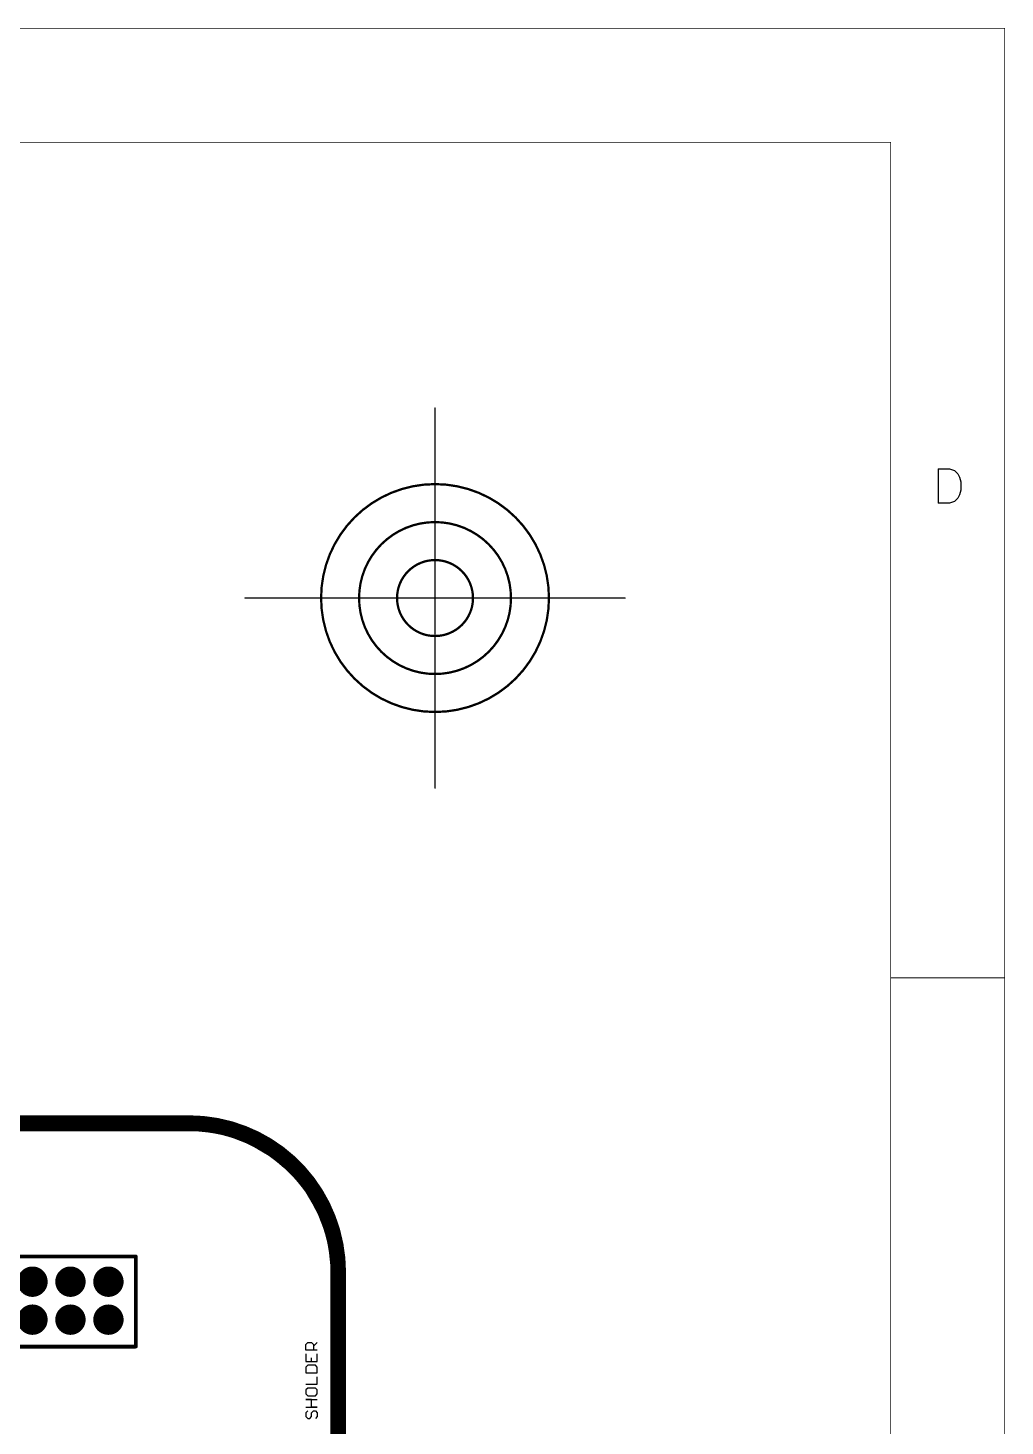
# Model space of a CAD drawing. Header units: millimetres. Extents: x 1.5 to 17.5, y 1 to 11.2.
# Drawn here: x 14.928 to 17.501, y 7.32 to 11.001 of the extents above; entities that cross this region are included whole.
import ezdxf

# ---------------------------------------------------------------- set-up
doc = ezdxf.new("R2010")
doc.units = ezdxf.units.MM
doc.header["$MEASUREMENT"] = 0
for name, color, linetype in [('BottomLayer', 5, 'Continuous'), ('BottomSolder', 6, 'Continuous'), ('DrillDrawing', 1, 'Continuous'), ('InternalPlane1', 76, 'Continuous'), ('InternalPlane2', 16, 'Continuous'), ('Mechanical10', 56, 'Continuous'), ('Mechanical16', 56, 'Continuous'), ('Mechanical2', 216, 'Continuous'), ('Mechanical8', 56, 'Continuous'), ('MultiLayer', 9, 'Continuous'), ('PadHoleLayer', 156, 'Continuous'), ('TopLayer', 1, 'Continuous'), ('TopOverlay', 2, 'Continuous'), ('TopSolder', 216, 'Continuous')]:
    doc.layers.add(name, color=color, linetype=linetype)

# ---------------------------------------------------------------- blocks, each defined once
blk = doc.blocks.new('PMOD_5')
at = {"layer": 'BottomLayer', "const_width": 0.0295}
for points in [[(-0.0148, 0.1, 1), (0.0148, 0.1, 1)], [(0.0852, 0.1, 1), (0.1148, 0.1, 1)], [(0.1852, 0.1, 1), (0.2148, 0.1, 1)], [(0.2852, 0.1, 1), (0.3148, 0.1, 1)], [(0.3852, 0.1, 1), (0.4148, 0.1, 1)], [(0.4852, 0.1, 1), (0.5148, 0.1, 1)], [(-0.0148, 0, 1), (0.0148, 0, 1)], [(0.0852, 0, 1), (0.1148, 0, 1)], [(0.1852, 0, 1), (0.2148, 0, 1)], [(0.2852, 0, 1), (0.3148, 0, 1)], [(0.3852, 0, 1), (0.4148, 0, 1)], [(0.4852, 0, 1), (0.5148, 0, 1)]]:
    blk.add_lwpolyline(points, format="xyb", close=True, dxfattribs=at)
at = {"layer": 'BottomSolder', "const_width": 0.0335}
for points in [[(-0.0168, 0.1, 1), (0.0168, 0.1, 1)], [(0.0832, 0.1, 1), (0.1168, 0.1, 1)], [(0.1832, 0.1, 1), (0.2168, 0.1, 1)], [(0.2832, 0.1, 1), (0.3168, 0.1, 1)], [(0.3832, 0.1, 1), (0.4168, 0.1, 1)], [(0.4832, 0.1, 1), (0.5168, 0.1, 1)], [(-0.0168, 0, 1), (0.0168, 0, 1)], [(0.0832, 0, 1), (0.1168, 0, 1)], [(0.1832, 0, 1), (0.2168, 0, 1)], [(0.2832, 0, 1), (0.3168, 0, 1)], [(0.3832, 0, 1), (0.4168, 0, 1)], [(0.4832, 0, 1), (0.5168, 0, 1)]]:
    blk.add_lwpolyline(points, format="xyb", close=True, dxfattribs=at)
at = {"layer": 'InternalPlane1', "const_width": 0.04}
for points in [[(-0.02, 0.1, 1), (0.02, 0.1, 1)], [(0.08, 0.1, 1), (0.12, 0.1, 1)], [(0.18, 0.1, 1), (0.22, 0.1, 1)], [(0.28, 0.1, 1), (0.32, 0.1, 1)], [(0.38, 0.1, 1), (0.42, 0.1, 1)], [(0.48, 0.1, 1), (0.52, 0.1, 1)], [(-0.02, 0, 1), (0.02, 0, 1)], [(0.08, 0, 1), (0.12, 0, 1)], [(0.18, 0, 1), (0.22, 0, 1)], [(0.28, 0, 1), (0.32, 0, 1)], [(0.38, 0, 1), (0.42, 0, 1)], [(0.48, 0, 1), (0.52, 0, 1)]]:
    blk.add_lwpolyline(points, format="xyb", close=True, dxfattribs=at)
at = {"layer": 'InternalPlane2', "const_width": 0.04}
for points in [[(-0.02, 0.1, 1), (0.02, 0.1, 1)], [(0.08, 0.1, 1), (0.12, 0.1, 1)], [(0.18, 0.1, 1), (0.22, 0.1, 1)], [(0.28, 0.1, 1), (0.32, 0.1, 1)], [(0.38, 0.1, 1), (0.42, 0.1, 1)], [(0.48, 0.1, 1), (0.52, 0.1, 1)], [(-0.02, 0, 1), (0.02, 0, 1)], [(0.08, 0, 1), (0.12, 0, 1)], [(0.18, 0, 1), (0.22, 0, 1)], [(0.28, 0, 1), (0.32, 0, 1)], [(0.38, 0, 1), (0.42, 0, 1)], [(0.48, 0, 1), (0.52, 0, 1)]]:
    blk.add_lwpolyline(points, format="xyb", close=True, dxfattribs=at)
at = {"layer": 'MultiLayer', "const_width": 0.0295}
for points in [[(-0.0148, 0.1, 1), (0.0148, 0.1, 1)], [(0.0852, 0.1, 1), (0.1148, 0.1, 1)], [(0.1852, 0.1, 1), (0.2148, 0.1, 1)], [(0.2852, 0.1, 1), (0.3148, 0.1, 1)], [(0.3852, 0.1, 1), (0.4148, 0.1, 1)], [(0.4852, 0.1, 1), (0.5148, 0.1, 1)], [(-0.0148, 0, 1), (0.0148, 0, 1)], [(0.0852, 0, 1), (0.1148, 0, 1)], [(0.1852, 0, 1), (0.2148, 0, 1)], [(0.2852, 0, 1), (0.3148, 0, 1)], [(0.3852, 0, 1), (0.4148, 0, 1)], [(0.4852, 0, 1), (0.5148, 0, 1)]]:
    blk.add_lwpolyline(points, format="xyb", close=True, dxfattribs=at)
at = {"layer": 'PadHoleLayer', "const_width": 0.02}
for points in [[(-0.01, 0.1, 1), (0.01, 0.1, 1)], [(0.09, 0.1, 1), (0.11, 0.1, 1)], [(0.19, 0.1, 1), (0.21, 0.1, 1)], [(0.29, 0.1, 1), (0.31, 0.1, 1)], [(0.39, 0.1, 1), (0.41, 0.1, 1)], [(0.49, 0.1, 1), (0.51, 0.1, 1)], [(-0.01, 0, 1), (0.01, 0, 1)], [(0.09, 0, 1), (0.11, 0, 1)], [(0.19, 0, 1), (0.21, 0, 1)], [(0.29, 0, 1), (0.31, 0, 1)], [(0.39, 0, 1), (0.41, 0, 1)], [(0.49, 0, 1), (0.51, 0, 1)]]:
    blk.add_lwpolyline(points, format="xyb", close=True, dxfattribs=at)
at = {"layer": 'TopLayer', "const_width": 0.0295}
for points in [[(-0.0148, 0.1, 1), (0.0148, 0.1, 1)], [(0.0852, 0.1, 1), (0.1148, 0.1, 1)], [(0.1852, 0.1, 1), (0.2148, 0.1, 1)], [(0.2852, 0.1, 1), (0.3148, 0.1, 1)], [(0.3852, 0.1, 1), (0.4148, 0.1, 1)], [(0.4852, 0.1, 1), (0.5148, 0.1, 1)], [(-0.0148, 0, 1), (0.0148, 0, 1)], [(0.0852, 0, 1), (0.1148, 0, 1)], [(0.1852, 0, 1), (0.2148, 0, 1)], [(0.2852, 0, 1), (0.3148, 0, 1)], [(0.3852, 0, 1), (0.4148, 0, 1)], [(0.4852, 0, 1), (0.5148, 0, 1)]]:
    blk.add_lwpolyline(points, format="xyb", close=True, dxfattribs=at)
at = {"layer": 'TopOverlay', "const_width": 0.01}
for points in [[(-0.0571, 0.1663), (0.5719, 0.1663)], [(-0.0571, -0.0709), (-0.0571, 0.1663)], [(0.5719, -0.0709), (0.5719, 0.1663)], [(-0.0571, -0.0709), (0.5719, -0.0709)], [(0, -0.0671), (0, -0.0571)]]:
    blk.add_lwpolyline(points, dxfattribs=at)
at = {"layer": 'TopOverlay', "const_width": 0.005}
for points in [[(-0.0596, 0.1663, 1), (-0.0546, 0.1663, 1)], [(-0.0596, 0.1663, 1), (-0.0546, 0.1663, 1)], [(0.5694, 0.1663, 1), (0.5744, 0.1663, 1)], [(0.5694, 0.1663, 1), (0.5744, 0.1663, 1)], [(-0.0596, -0.0709, 1), (-0.0546, -0.0709, 1)], [(-0.0596, -0.0709, 1), (-0.0546, -0.0709, 1)], [(-0.0025, -0.0571, 1), (0.0025, -0.0571, 1)], [(-0.0025, -0.0671, 1), (0.0025, -0.0671, 1)], [(0.5694, -0.0709, 1), (0.5744, -0.0709, 1)], [(0.5694, -0.0709, 1), (0.5744, -0.0709, 1)]]:
    blk.add_lwpolyline(points, format="xyb", close=True, dxfattribs=at)
at = {"layer": 'TopSolder', "const_width": 0.0335}
for points in [[(-0.0168, 0.1, 1), (0.0168, 0.1, 1)], [(0.0832, 0.1, 1), (0.1168, 0.1, 1)], [(0.1832, 0.1, 1), (0.2168, 0.1, 1)], [(0.2832, 0.1, 1), (0.3168, 0.1, 1)], [(0.3832, 0.1, 1), (0.4168, 0.1, 1)], [(0.4832, 0.1, 1), (0.5168, 0.1, 1)], [(-0.0168, 0, 1), (0.0168, 0, 1)], [(0.0832, 0, 1), (0.1168, 0, 1)], [(0.1832, 0, 1), (0.2168, 0, 1)], [(0.2832, 0, 1), (0.3168, 0, 1)], [(0.3832, 0, 1), (0.4168, 0, 1)], [(0.4832, 0, 1), (0.5168, 0, 1)]]:
    blk.add_lwpolyline(points, format="xyb", close=True, dxfattribs=at)

msp = doc.modelspace()

# ---------------------------------------------------------------- linework, layer by layer
at = {"layer": 'DrillDrawing', "const_width": 0.002}
for points in [[(14.93, 7.705), (14.935, 7.7)], [(14.93, 7.705), (14.935, 7.705)], [(14.93, 7.695), (14.935, 7.7)], [(14.93, 7.695), (14.935, 7.695)], [(14.935, 7.705), (14.94, 7.71)], [(14.935, 7.695), (14.94, 7.69)], [(14.94, 7.71), (14.945, 7.705)], [(14.94, 7.69), (14.945, 7.695)], [(14.945, 7.705), (14.95, 7.705)], [(14.945, 7.7), (14.95, 7.705)], [(14.945, 7.7), (14.95, 7.695)], [(14.945, 7.695), (14.95, 7.695)], [(15.03, 7.705), (15.035, 7.7)], [(15.03, 7.705), (15.035, 7.705)], [(15.03, 7.695), (15.035, 7.7)], [(15.03, 7.695), (15.035, 7.695)], [(15.035, 7.705), (15.04, 7.71)], [(15.035, 7.695), (15.04, 7.69)], [(15.04, 7.71), (15.045, 7.705)], [(15.04, 7.69), (15.045, 7.695)], [(15.045, 7.705), (15.05, 7.705)], [(15.045, 7.7), (15.05, 7.705)], [(15.045, 7.7), (15.05, 7.695)], [(15.045, 7.695), (15.05, 7.695)], [(15.13, 7.705), (15.135, 7.7)], [(15.13, 7.705), (15.135, 7.705)], [(15.13, 7.695), (15.135, 7.7)], [(15.13, 7.695), (15.135, 7.695)], [(15.135, 7.705), (15.14, 7.71)], [(15.135, 7.695), (15.14, 7.69)], [(15.14, 7.71), (15.145, 7.705)], [(15.14, 7.69), (15.145, 7.695)], [(15.145, 7.705), (15.15, 7.705)], [(15.145, 7.7), (15.15, 7.705)], [(15.145, 7.7), (15.15, 7.695)], [(15.145, 7.695), (15.15, 7.695)], [(14.93, 7.605), (14.935, 7.6)], [(14.93, 7.605), (14.935, 7.605)], [(14.93, 7.595), (14.935, 7.6)], [(14.93, 7.595), (14.935, 7.595)], [(14.935, 7.605), (14.94, 7.61)], [(14.935, 7.595), (14.94, 7.59)], [(14.94, 7.61), (14.945, 7.605)], [(14.94, 7.59), (14.945, 7.595)], [(14.945, 7.605), (14.95, 7.605)], [(14.945, 7.6), (14.95, 7.605)], [(14.945, 7.6), (14.95, 7.595)], [(14.945, 7.595), (14.95, 7.595)], [(15.03, 7.605), (15.035, 7.6)], [(15.03, 7.605), (15.035, 7.605)], [(15.03, 7.595), (15.035, 7.6)], [(15.03, 7.595), (15.035, 7.595)], [(15.035, 7.605), (15.04, 7.61)], [(15.035, 7.595), (15.04, 7.59)], [(15.04, 7.61), (15.045, 7.605)], [(15.04, 7.59), (15.045, 7.595)], [(15.045, 7.605), (15.05, 7.605)], [(15.045, 7.6), (15.05, 7.605)], [(15.045, 7.6), (15.05, 7.595)], [(15.045, 7.595), (15.05, 7.595)], [(15.13, 7.605), (15.135, 7.6)], [(15.13, 7.605), (15.135, 7.605)], [(15.13, 7.595), (15.135, 7.6)], [(15.13, 7.595), (15.135, 7.595)], [(15.135, 7.605), (15.14, 7.61)], [(15.135, 7.595), (15.14, 7.59)], [(15.14, 7.61), (15.145, 7.605)], [(15.14, 7.59), (15.145, 7.595)], [(15.145, 7.605), (15.15, 7.605)], [(15.145, 7.6), (15.15, 7.605)], [(15.145, 7.6), (15.15, 7.595)], [(15.145, 7.595), (15.15, 7.595)]]:
    msp.add_lwpolyline(points, dxfattribs=at)
at = {"layer": 'DrillDrawing', "const_width": 0.001}
for points in [[(14.9295, 7.705, 1), (14.9305, 7.705, 1)], [(14.9295, 7.705, 1), (14.9305, 7.705, 1)], [(14.9295, 7.695, 1), (14.9305, 7.695, 1)], [(14.9295, 7.695, 1), (14.9305, 7.695, 1)], [(14.9345, 7.705, 1), (14.9355, 7.705, 1)], [(14.9345, 7.705, 1), (14.9355, 7.705, 1)], [(14.9345, 7.7, 1), (14.9355, 7.7, 1)], [(14.9345, 7.7, 1), (14.9355, 7.7, 1)], [(14.9345, 7.695, 1), (14.9355, 7.695, 1)], [(14.9345, 7.695, 1), (14.9355, 7.695, 1)], [(14.9395, 7.71, 1), (14.9405, 7.71, 1)], [(14.9395, 7.71, 1), (14.9405, 7.71, 1)], [(14.9445, 7.705, 1), (14.9455, 7.705, 1)], [(14.9445, 7.705, 1), (14.9455, 7.705, 1)], [(14.9445, 7.7, 1), (14.9455, 7.7, 1)], [(14.9445, 7.7, 1), (14.9455, 7.7, 1)], [(14.9445, 7.695, 1), (14.9455, 7.695, 1)], [(14.9445, 7.695, 1), (14.9455, 7.695, 1)], [(14.9495, 7.705, 1), (14.9505, 7.705, 1)], [(14.9495, 7.705, 1), (14.9505, 7.705, 1)], [(14.9495, 7.695, 1), (14.9505, 7.695, 1)], [(14.9495, 7.695, 1), (14.9505, 7.695, 1)], [(15.0295, 7.705, 1), (15.0305, 7.705, 1)], [(15.0295, 7.705, 1), (15.0305, 7.705, 1)], [(15.0295, 7.695, 1), (15.0305, 7.695, 1)], [(15.0295, 7.695, 1), (15.0305, 7.695, 1)], [(15.0345, 7.705, 1), (15.0355, 7.705, 1)], [(15.0345, 7.705, 1), (15.0355, 7.705, 1)], [(15.0345, 7.7, 1), (15.0355, 7.7, 1)], [(15.0345, 7.7, 1), (15.0355, 7.7, 1)], [(15.0345, 7.695, 1), (15.0355, 7.695, 1)], [(15.0345, 7.695, 1), (15.0355, 7.695, 1)], [(15.0395, 7.71, 1), (15.0405, 7.71, 1)], [(15.0395, 7.71, 1), (15.0405, 7.71, 1)], [(15.0445, 7.705, 1), (15.0455, 7.705, 1)], [(15.0445, 7.705, 1), (15.0455, 7.705, 1)], [(15.0445, 7.7, 1), (15.0455, 7.7, 1)], [(15.0445, 7.7, 1), (15.0455, 7.7, 1)], [(15.0445, 7.695, 1), (15.0455, 7.695, 1)], [(15.0445, 7.695, 1), (15.0455, 7.695, 1)], [(15.0495, 7.705, 1), (15.0505, 7.705, 1)], [(15.0495, 7.705, 1), (15.0505, 7.705, 1)], [(15.0495, 7.695, 1), (15.0505, 7.695, 1)], [(15.0495, 7.695, 1), (15.0505, 7.695, 1)], [(15.1295, 7.705, 1), (15.1305, 7.705, 1)], [(15.1295, 7.705, 1), (15.1305, 7.705, 1)], [(15.1295, 7.695, 1), (15.1305, 7.695, 1)], [(15.1295, 7.695, 1), (15.1305, 7.695, 1)], [(15.1345, 7.705, 1), (15.1355, 7.705, 1)], [(15.1345, 7.705, 1), (15.1355, 7.705, 1)], [(15.1345, 7.7, 1), (15.1355, 7.7, 1)], [(15.1345, 7.7, 1), (15.1355, 7.7, 1)], [(15.1345, 7.695, 1), (15.1355, 7.695, 1)], [(15.1345, 7.695, 1), (15.1355, 7.695, 1)], [(15.1395, 7.71, 1), (15.1405, 7.71, 1)], [(15.1395, 7.71, 1), (15.1405, 7.71, 1)], [(15.1445, 7.705, 1), (15.1455, 7.705, 1)], [(15.1445, 7.705, 1), (15.1455, 7.705, 1)], [(15.1445, 7.7, 1), (15.1455, 7.7, 1)], [(15.1445, 7.7, 1), (15.1455, 7.7, 1)], [(15.1445, 7.695, 1), (15.1455, 7.695, 1)], [(15.1445, 7.695, 1), (15.1455, 7.695, 1)], [(15.1495, 7.705, 1), (15.1505, 7.705, 1)], [(15.1495, 7.705, 1), (15.1505, 7.705, 1)], [(15.1495, 7.695, 1), (15.1505, 7.695, 1)], [(15.1495, 7.695, 1), (15.1505, 7.695, 1)], [(14.9395, 7.69, 1), (14.9405, 7.69, 1)], [(14.9395, 7.69, 1), (14.9405, 7.69, 1)], [(15.0395, 7.69, 1), (15.0405, 7.69, 1)], [(15.0395, 7.69, 1), (15.0405, 7.69, 1)], [(15.1395, 7.69, 1), (15.1405, 7.69, 1)], [(15.1395, 7.69, 1), (15.1405, 7.69, 1)], [(14.9295, 7.605, 1), (14.9305, 7.605, 1)], [(14.9295, 7.605, 1), (14.9305, 7.605, 1)], [(14.9295, 7.595, 1), (14.9305, 7.595, 1)], [(14.9295, 7.595, 1), (14.9305, 7.595, 1)], [(14.9345, 7.605, 1), (14.9355, 7.605, 1)], [(14.9345, 7.605, 1), (14.9355, 7.605, 1)], [(14.9345, 7.6, 1), (14.9355, 7.6, 1)], [(14.9345, 7.6, 1), (14.9355, 7.6, 1)], [(14.9345, 7.595, 1), (14.9355, 7.595, 1)], [(14.9345, 7.595, 1), (14.9355, 7.595, 1)], [(14.9395, 7.61, 1), (14.9405, 7.61, 1)], [(14.9395, 7.61, 1), (14.9405, 7.61, 1)], [(14.9395, 7.59, 1), (14.9405, 7.59, 1)], [(14.9395, 7.59, 1), (14.9405, 7.59, 1)], [(14.9445, 7.605, 1), (14.9455, 7.605, 1)], [(14.9445, 7.605, 1), (14.9455, 7.605, 1)], [(14.9445, 7.6, 1), (14.9455, 7.6, 1)], [(14.9445, 7.6, 1), (14.9455, 7.6, 1)], [(14.9445, 7.595, 1), (14.9455, 7.595, 1)], [(14.9445, 7.595, 1), (14.9455, 7.595, 1)], [(14.9495, 7.605, 1), (14.9505, 7.605, 1)], [(14.9495, 7.605, 1), (14.9505, 7.605, 1)], [(14.9495, 7.595, 1), (14.9505, 7.595, 1)], [(14.9495, 7.595, 1), (14.9505, 7.595, 1)], [(15.0295, 7.605, 1), (15.0305, 7.605, 1)], [(15.0295, 7.605, 1), (15.0305, 7.605, 1)], [(15.0295, 7.595, 1), (15.0305, 7.595, 1)], [(15.0295, 7.595, 1), (15.0305, 7.595, 1)], [(15.0345, 7.605, 1), (15.0355, 7.605, 1)], [(15.0345, 7.605, 1), (15.0355, 7.605, 1)], [(15.0345, 7.6, 1), (15.0355, 7.6, 1)], [(15.0345, 7.6, 1), (15.0355, 7.6, 1)], [(15.0345, 7.595, 1), (15.0355, 7.595, 1)], [(15.0345, 7.595, 1), (15.0355, 7.595, 1)], [(15.0395, 7.61, 1), (15.0405, 7.61, 1)], [(15.0395, 7.61, 1), (15.0405, 7.61, 1)], [(15.0395, 7.59, 1), (15.0405, 7.59, 1)], [(15.0395, 7.59, 1), (15.0405, 7.59, 1)], [(15.0445, 7.605, 1), (15.0455, 7.605, 1)], [(15.0445, 7.605, 1), (15.0455, 7.605, 1)], [(15.0445, 7.6, 1), (15.0455, 7.6, 1)], [(15.0445, 7.6, 1), (15.0455, 7.6, 1)], [(15.0445, 7.595, 1), (15.0455, 7.595, 1)], [(15.0445, 7.595, 1), (15.0455, 7.595, 1)], [(15.0495, 7.605, 1), (15.0505, 7.605, 1)], [(15.0495, 7.605, 1), (15.0505, 7.605, 1)], [(15.0495, 7.595, 1), (15.0505, 7.595, 1)], [(15.0495, 7.595, 1), (15.0505, 7.595, 1)], [(15.1295, 7.605, 1), (15.1305, 7.605, 1)], [(15.1295, 7.605, 1), (15.1305, 7.605, 1)], [(15.1295, 7.595, 1), (15.1305, 7.595, 1)], [(15.1295, 7.595, 1), (15.1305, 7.595, 1)], [(15.1345, 7.605, 1), (15.1355, 7.605, 1)], [(15.1345, 7.605, 1), (15.1355, 7.605, 1)], [(15.1345, 7.6, 1), (15.1355, 7.6, 1)], [(15.1345, 7.6, 1), (15.1355, 7.6, 1)], [(15.1345, 7.595, 1), (15.1355, 7.595, 1)], [(15.1345, 7.595, 1), (15.1355, 7.595, 1)], [(15.1395, 7.61, 1), (15.1405, 7.61, 1)], [(15.1395, 7.61, 1), (15.1405, 7.61, 1)], [(15.1395, 7.59, 1), (15.1405, 7.59, 1)], [(15.1395, 7.59, 1), (15.1405, 7.59, 1)], [(15.1445, 7.605, 1), (15.1455, 7.605, 1)], [(15.1445, 7.605, 1), (15.1455, 7.605, 1)], [(15.1445, 7.6, 1), (15.1455, 7.6, 1)], [(15.1445, 7.6, 1), (15.1455, 7.6, 1)], [(15.1445, 7.595, 1), (15.1455, 7.595, 1)], [(15.1445, 7.595, 1), (15.1455, 7.595, 1)], [(15.1495, 7.605, 1), (15.1505, 7.605, 1)], [(15.1495, 7.605, 1), (15.1505, 7.605, 1)], [(15.1495, 7.595, 1), (15.1505, 7.595, 1)], [(15.1495, 7.595, 1), (15.1505, 7.595, 1)]]:
    msp.add_lwpolyline(points, format="xyb", close=True, dxfattribs=at)
at = {"layer": 'InternalPlane1'}
for p, q in [((6.4937, 8.098), (15.352, 8.098)), ((15.352, 8.098), (15.3528, 8.0981)), ((15.3528, 8.0981), (15.3692, 8.0977)), ((15.3692, 8.0977), (15.3864, 8.0965)), ((15.3864, 8.0965), (15.4036, 8.0945)), ((15.4036, 8.0945), (15.4206, 8.0917)), ((15.4206, 8.0917), (15.4375, 8.0882)), ((15.4375, 8.0882), (15.4542, 8.0838)), ((15.4542, 8.0838), (15.4707, 8.0787)), ((15.4707, 8.0787), (15.487, 8.0729)), ((15.487, 8.0729), (15.5029, 8.0663)), ((15.5029, 8.0663), (15.5185, 8.0589)), ((15.5185, 8.0589), (15.5338, 8.0509)), ((15.5338, 8.0509), (15.5487, 8.0421)), ((15.5487, 8.0421), (15.5632, 8.0327)), ((15.5632, 8.0327), (15.5772, 8.0226)), ((15.5772, 8.0226), (15.5907, 8.0119)), ((15.5907, 8.0119), (15.6037, 8.0006)), ((15.6037, 8.0006), (15.6162, 7.9887)), ((15.6162, 7.9887), (15.6281, 7.9762)), ((15.6281, 7.9762), (15.6395, 7.9631)), ((15.6395, 7.9631), (15.6502, 7.9496)), ((15.6502, 7.9496), (15.6603, 7.9356)), ((15.6603, 7.9356), (15.6697, 7.9211)), ((15.6697, 7.9211), (15.6784, 7.9063)), ((15.6784, 7.9063), (15.6865, 7.891)), ((15.6865, 7.891), (15.6938, 7.8754)), ((15.6938, 7.8754), (15.7004, 7.8594)), ((15.7004, 7.8594), (15.7063, 7.8432)), ((15.7063, 7.8432), (15.7114, 7.8267)), ((15.7114, 7.8267), (15.7157, 7.81)), ((15.7157, 7.81), (15.7193, 7.7931)), ((15.7193, 7.7931), (15.7221, 7.776)), ((15.7221, 7.776), (15.7241, 7.7589)), ((15.7241, 7.7589), (15.7253, 7.7417)), ((15.7253, 7.7417), (15.7257, 7.7252)), ((15.7257, 7.7252), (15.7256, 7.7244)), ((15.7256, 7.7244), (15.7256, 3.3937))]:
    msp.add_line(p, q, dxfattribs=at)
at = {"layer": 'InternalPlane1', "const_width": 0.04}
for points in [[(6.4937, 8.1181), (15.352, 8.1181)], [(15.7457, 3.3937), (15.7457, 7.7244)]]:
    msp.add_lwpolyline(points, dxfattribs=at)
at = {"layer": 'InternalPlane1', "const_width": 0.02}
for points in [[(15.342, 8.1181, 1), (15.362, 8.1181, 1)], [(15.342, 8.1181, 1), (15.362, 8.1181, 1)], [(15.7357, 7.7244, 1), (15.7557, 7.7244, 1)], [(15.7357, 7.7244, 1), (15.7557, 7.7244, 1)]]:
    msp.add_lwpolyline(points, format="xyb", close=True, dxfattribs=at)
at = {"layer": 'InternalPlane1', "const_width": 0.04}
msp.add_lwpolyline([(15.352, 8.1181, -0.414214), (15.7457, 7.7244)], format="xyb", dxfattribs=at)
at = {"layer": 'InternalPlane2'}
for p, q in [((6.4937, 8.098), (15.352, 8.098)), ((15.352, 8.098), (15.3528, 8.0981)), ((15.3528, 8.0981), (15.3692, 8.0977)), ((15.3692, 8.0977), (15.3864, 8.0965)), ((15.3864, 8.0965), (15.4036, 8.0945)), ((15.4036, 8.0945), (15.4206, 8.0917)), ((15.4206, 8.0917), (15.4375, 8.0882)), ((15.4375, 8.0882), (15.4542, 8.0838)), ((15.4542, 8.0838), (15.4707, 8.0787)), ((15.4707, 8.0787), (15.487, 8.0729)), ((15.487, 8.0729), (15.5029, 8.0663)), ((15.5029, 8.0663), (15.5185, 8.0589)), ((15.5185, 8.0589), (15.5338, 8.0509)), ((15.5338, 8.0509), (15.5487, 8.0421)), ((15.5487, 8.0421), (15.5632, 8.0327)), ((15.5632, 8.0327), (15.5772, 8.0226)), ((15.5772, 8.0226), (15.5907, 8.0119)), ((15.5907, 8.0119), (15.6037, 8.0006)), ((15.6037, 8.0006), (15.6162, 7.9887)), ((15.6162, 7.9887), (15.6281, 7.9762)), ((15.6281, 7.9762), (15.6395, 7.9631)), ((15.6395, 7.9631), (15.6502, 7.9496)), ((15.6502, 7.9496), (15.6603, 7.9356)), ((15.6603, 7.9356), (15.6697, 7.9211)), ((15.6697, 7.9211), (15.6784, 7.9063)), ((15.6784, 7.9063), (15.6865, 7.891)), ((15.6865, 7.891), (15.6938, 7.8754)), ((15.6938, 7.8754), (15.7004, 7.8594)), ((15.7004, 7.8594), (15.7063, 7.8432)), ((15.7063, 7.8432), (15.7114, 7.8267)), ((15.7114, 7.8267), (15.7157, 7.81)), ((15.7157, 7.81), (15.7193, 7.7931)), ((15.7193, 7.7931), (15.7221, 7.776)), ((15.7221, 7.776), (15.7241, 7.7589)), ((15.7241, 7.7589), (15.7253, 7.7417)), ((15.7253, 7.7417), (15.7257, 7.7252)), ((15.7257, 7.7252), (15.7256, 7.7244)), ((15.7256, 7.7244), (15.7256, 3.3937))]:
    msp.add_line(p, q, dxfattribs=at)
at = {"layer": 'InternalPlane2', "const_width": 0.04}
for points in [[(6.4937, 8.1181), (15.352, 8.1181)], [(15.7457, 3.3937), (15.7457, 7.7244)]]:
    msp.add_lwpolyline(points, dxfattribs=at)
at = {"layer": 'InternalPlane2', "const_width": 0.02}
for points in [[(15.342, 8.1181, 1), (15.362, 8.1181, 1)], [(15.342, 8.1181, 1), (15.362, 8.1181, 1)], [(15.7357, 7.7244, 1), (15.7557, 7.7244, 1)], [(15.7357, 7.7244, 1), (15.7557, 7.7244, 1)]]:
    msp.add_lwpolyline(points, format="xyb", close=True, dxfattribs=at)
at = {"layer": 'InternalPlane2', "const_width": 0.04}
msp.add_lwpolyline([(15.352, 8.1181, -0.414214), (15.7457, 7.7244)], format="xyb", dxfattribs=at)
at = {"layer": 'Mechanical10', "const_width": 0.004}
for points in [[(16, 9.5), (16, 10)], [(15.5, 9.5), (16, 9.5)], [(16, 9.5), (16.5, 9.5)], [(16, 9), (16, 9.5)]]:
    msp.add_lwpolyline(points, dxfattribs=at)
at = {"layer": 'Mechanical10'}
for points, const_width in [([(15.999, 10, 1), (16.001, 10, 1)], 0.002), ([(16.3, 9.5, 1), (15.7, 9.5, 1)], 0.006), ([(16.2, 9.5, 1), (15.8, 9.5, 1)], 0.006), ([(16.1, 9.5, 1), (15.9, 9.5, 1)], 0.006), ([(15.499, 9.5, 1), (15.501, 9.5, 1)], 0.002), ([(15.6985, 9.5, 1), (15.7015, 9.5, 1)], 0.003), ([(15.7985, 9.5, 1), (15.8015, 9.5, 1)], 0.003), ([(15.8985, 9.5, 1), (15.9015, 9.5, 1)], 0.003), ([(15.999, 9.5, 1), (16.001, 9.5, 1)], 0.002), ([(15.999, 9.5, 1), (16.001, 9.5, 1)], 0.002), ([(15.999, 9.5, 1), (16.001, 9.5, 1)], 0.002), ([(15.999, 9.5, 1), (16.001, 9.5, 1)], 0.002), ([(16.0985, 9.5, 1), (16.1015, 9.5, 1)], 0.003), ([(16.1985, 9.5, 1), (16.2015, 9.5, 1)], 0.003), ([(16.2985, 9.5, 1), (16.3015, 9.5, 1)], 0.003), ([(16.499, 9.5, 1), (16.501, 9.5, 1)], 0.002), ([(15.999, 9, 1), (16.001, 9, 1)], 0.002)]:
    msp.add_lwpolyline(points, format="xyb", close=True, dxfattribs=dict(at, const_width=const_width))
at = {"layer": 'Mechanical16'}
for p, q in [((17.325, 9.84), (17.325, 9.75)), ((17.325, 9.84), (17.355, 9.84)), ((17.355, 9.84), (17.3678, 9.8357)), ((17.3678, 9.8357), (17.3764, 9.8271)), ((17.3764, 9.8271), (17.3807, 9.8186)), ((17.3807, 9.8186), (17.385, 9.8057)), ((17.385, 9.8057), (17.385, 9.7843)), ((17.3764, 9.7629), (17.3678, 9.7543)), ((17.3807, 9.7714), (17.3764, 9.7629)), ((17.385, 9.7843), (17.3807, 9.7714)), ((17.355, 9.75), (17.325, 9.75)), ((17.3678, 9.7543), (17.355, 9.75))]:
    msp.add_line(p, q, dxfattribs=at)
at = {"layer": 'Mechanical16', "const_width": 0.002}
for points in [[(1.5, 11), (17.5, 11)], [(17.5, 1), (17.5, 11)], [(1.8, 10.7), (17.2, 10.7)], [(17.2, 1.3), (17.2, 10.7)], [(17.2, 8.5), (17.5, 8.5)]]:
    msp.add_lwpolyline(points, dxfattribs=at)
at = {"layer": 'Mechanical16', "const_width": 0.001}
for points in [[(17.4995, 11, 1), (17.5005, 11, 1)], [(17.4995, 11, 1), (17.5005, 11, 1)], [(17.1995, 10.7, 1), (17.2005, 10.7, 1)], [(17.1995, 10.7, 1), (17.2005, 10.7, 1)], [(17.1995, 8.5, 1), (17.2005, 8.5, 1)], [(17.4995, 8.5, 1), (17.5005, 8.5, 1)]]:
    msp.add_lwpolyline(points, format="xyb", close=True, dxfattribs=at)
at = {"layer": 'Mechanical2', "const_width": 0.01}
for points in [[(6.4937, 8.1181), (15.352, 8.1181)], [(15.7457, 3.3937), (15.7457, 7.7244)]]:
    msp.add_lwpolyline(points, dxfattribs=at)
at = {"layer": 'Mechanical2', "const_width": 0.005}
for points in [[(15.3495, 8.1181, 1), (15.3545, 8.1181, 1)], [(15.3495, 8.1181, 1), (15.3545, 8.1181, 1)], [(15.7432, 7.7244, 1), (15.7482, 7.7244, 1)], [(15.7432, 7.7244, 1), (15.7482, 7.7244, 1)]]:
    msp.add_lwpolyline(points, format="xyb", close=True, dxfattribs=at)
at = {"layer": 'Mechanical2', "const_width": 0.01}
msp.add_lwpolyline([(15.352, 8.1181, -0.414214), (15.7457, 7.7244)], format="xyb", dxfattribs=at)
at = {"layer": 'Mechanical8'}
for p, q in [((15.66, 7.5349), (15.665, 7.5399)), ((15.66, 7.5199), (15.66, 7.5349)), ((15.69, 7.5199), (15.66, 7.5199)), ((15.66, 7.5099), (15.66, 7.4899)), ((15.665, 7.5399), (15.675, 7.5399)), ((15.675, 7.5399), (15.68, 7.5349)), ((15.68, 7.5299), (15.69, 7.5399)), ((15.68, 7.5349), (15.68, 7.5199)), ((15.69, 7.4899), (15.69, 7.5099)), ((15.66, 7.4899), (15.69, 7.4899)), ((15.665, 7.4799), (15.66, 7.4749)), ((15.66, 7.4749), (15.66, 7.4599)), ((15.685, 7.4799), (15.665, 7.4799)), ((15.675, 7.4899), (15.675, 7.4999)), ((15.69, 7.4749), (15.685, 7.4799)), ((15.69, 7.4599), (15.69, 7.4749)), ((15.66, 7.4599), (15.69, 7.4599)), ((15.69, 7.4299), (15.69, 7.4499)), ((15.66, 7.4299), (15.69, 7.4299)), ((15.665, 7.4199), (15.66, 7.4149)), ((15.66, 7.4149), (15.66, 7.4049)), ((15.66, 7.4049), (15.665, 7.3999)), ((15.685, 7.4199), (15.665, 7.4199)), ((15.665, 7.3999), (15.685, 7.3999)), ((15.69, 7.4149), (15.685, 7.4199)), ((15.685, 7.3999), (15.69, 7.4049)), ((15.69, 7.4049), (15.69, 7.4149)), ((15.675, 7.3899), (15.66, 7.3899)), ((15.66, 7.3899), (15.69, 7.3899)), ((15.66, 7.3699), (15.69, 7.3699)), ((15.675, 7.3699), (15.675, 7.3899)), ((15.69, 7.3699), (15.675, 7.3699)), ((15.665, 7.3599), (15.66, 7.3549)), ((15.66, 7.3549), (15.66, 7.3449)), ((15.66, 7.3449), (15.665, 7.3399)), ((15.665, 7.3399), (15.67, 7.3399)), ((15.67, 7.3399), (15.675, 7.3449)), ((15.675, 7.3549), (15.68, 7.3599)), ((15.675, 7.3449), (15.675, 7.3549)), ((15.68, 7.3599), (15.685, 7.3599)), ((15.685, 7.3599), (15.69, 7.3549)), ((15.69, 7.3449), (15.685, 7.3399)), ((15.69, 7.3549), (15.69, 7.3449))]:
    msp.add_line(p, q, dxfattribs=at)

# ---------------------------------------------------------------- block references
msp.add_blockref('PMOD_5', (14.64, 7.6))

doc.saveas('drawing.dxf')
